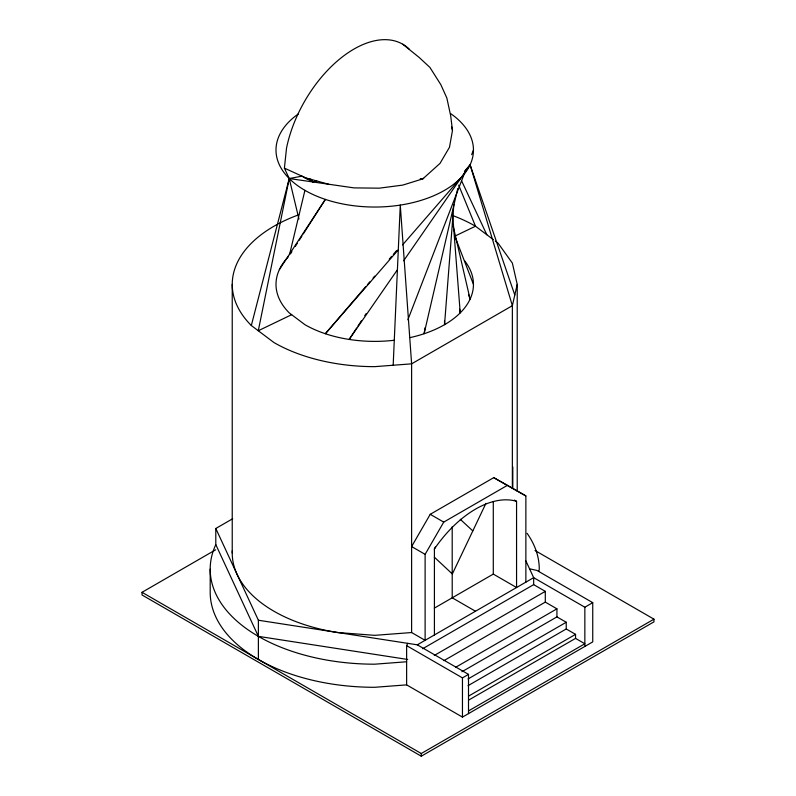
<?xml version="1.0" encoding="UTF-8"?>
<svg xmlns="http://www.w3.org/2000/svg" width="796" height="796" viewBox="0 0 796 796"><rect width="100%" height="100%" fill="white"/><g stroke="black" fill="none" stroke-linecap="round" stroke-linejoin="round"><path stroke-width="1.19" d="M393.174 365.245L400.279 205.089L411.612 363.842L411.612 632.541L425.114 640.332L425.114 554.354L443.73 522.106L507.251 485.431L525.867 495.918L525.867 582.155M453.82 204.532L444.536 324.688L444.536 320.957M298.938 219.049L289.237 178.533L284.401 168.115L286.53 148.096A98.724 56.735 -60.2 0 1 340.439 58.416A98.724 56.735 -60.2 0 1 409.194 49.063M425.134 327.644L424.089 333.743L457.75 188.533M402.776 44.228L419.253 57.521L429.92 67.431L440.825 84.645L446.835 97.978L450.695 115.818L452.476 130.494L449.481 147.27L440.009 163.399L422.825 178.861L402.756 185.1L379.284 188.174L353.991 187.886L289.237 178.533L251.327 325.514L273.973 342.559A142.494 82.267 0 0 0 374.727 366.648L411.612 363.842L512.365 305.674L517.221 284.381L512.365 263.088L498.137 243.248L495.301 241.118M538.753 571.458L539.27 569.19A164.533 94.993 0 0 0 527.101 533.34M289.515 254.69L304.928 190.344M407.87 319.803L465.869 169.667M471.67 154.653L473.451 150.036M529.569 568.832L536.892 570.414L592.741 602.662L592.741 641.894L462.456 717.106L406.627 684.868L406.627 645.646L407.691 643.337M485.938 503.331L452.337 573.966L434.357 557.18M434.308 549.18L435.362 546.991M512.604 488.246L512.604 466.755L512.604 488.246L493.759 477.64L430.228 514.315L411.612 546.553L425.114 554.354M290.57 253.795L291.913 251.695M295.256 246.471L297.266 243.327M299.276 240.193L301.953 236.004M303.286 233.915L325.365 199.398L279.376 269.625M356.648 328.051L349.175 339.434L397.264 269.983M358.011 325.982L361.404 320.808M364.797 315.634L366.16 313.564M403.622 260.79L470.088 164.792L514.793 295.027M365.792 286.55L325.365 333.743L398.488 249.596M367.414 284.66L369.841 281.834M373.075 278.053L374.687 276.162M389.244 259.178L391.662 256.342M393.284 254.461L396.517 250.68M464.426 171.399L470.088 164.792L512.365 305.674L512.365 488.117L525.867 495.918M402.547 244.919L460.227 178.533M328.609 184.244L304.709 177.607L307.475 179.07L310.808 179.18L313.017 181.976L316.738 180.871M420.348 179.01L423.641 178.384M407.691 659.466L258.382 636.362L215.796 544.603L215.796 528.484L232.721 518.713M535.012 550.494L653.964 619.169L653.964 621.855L421.273 756.2L142.036 594.99L142.036 592.304L215.686 549.777M434.317 608.144L493.291 574.095L516.564 587.528L516.564 501.311L514.445 500.097M215.796 528.484L258.382 620.243L417.313 644.83L533.658 577.657L584.851 607.219L592.741 602.662M422.656 648.74L533.658 584.642L545.3 591.358L545.3 602.114L443.899 660.65M434.288 655.456L545.3 591.358M455.531 667.366L556.931 608.831L556.931 616.89L461.929 671.734M406.627 645.646L462.456 677.884L468.506 674.381L468.506 713.614M468.038 678.958L566.235 622.263L566.235 628.979L468.038 685.674M468.804 695.973L575.548 634.352L575.548 638.382L468.804 700.012M468.506 710.928L584.851 643.755L575.548 638.382M142.036 592.304L421.273 753.513L653.964 619.169M291.644 314.689L258.282 330.748L289.237 178.533L301.943 176.155L313.017 181.976M454.546 236.293L475.491 226.213L493.42 239.696M411.612 632.541L374.727 635.337L337.852 632.541A142.494 82.267 0 0 1 232.293 550.703M406.627 661.765L374.727 664.192A164.533 94.993 0 0 1 215.796 544.603M406.627 684.868L374.727 687.296A164.533 94.993 0 0 1 210.194 592.304L210.194 569.19M420.348 178.861L422.825 178.861M284.401 168.115L304.878 177.498M493.759 477.64L507.251 485.431M430.228 514.315L443.73 522.106M545.3 602.114L556.931 608.831M556.931 616.89L566.235 622.263M566.235 628.979L575.548 634.352M475.491 611.248L452.218 597.806L452.198 526.703M417.313 644.83L468.506 674.381M460.267 519.29L472.814 530.922M461.511 180.652L486.814 234.73M525.917 560.971L533.658 577.657L533.658 584.642M458.665 185.13L475.491 226.213A142.494 82.267 0 0 0 453.262 215.736M454.715 235.875L473.451 284.381M468.486 294.44L470.088 299.137L453.262 226.532M451.68 126.942L452.476 130.494M459.6 309.226L460.227 312.878L452.476 212.542M584.851 607.219L584.851 646.442M517.221 284.381L517.221 491.162M493.291 501.43L493.291 574.095M462.456 677.884L462.456 717.106M434.417 634.959L434.417 548.951A95.928 55.382 -60 0 1 516.564 501.311M421.273 753.513L421.273 756.2M258.382 620.243L258.382 659.476M232.233 284.381L232.233 553.071M251.327 325.514A142.494 82.267 0 0 1 298.609 214.84M451.034 113.868A98.724 56.994 0 0 1 442.218 191.637A98.724 56.994 0 0 1 307.236 191.637A98.724 56.994 0 0 1 298.43 113.868M464.456 260.61A98.724 56.994 0 0 1 410.099 337.594M394.319 340.25A98.724 56.994 0 0 1 304.928 324.688L289.237 312.878A98.724 56.994 0 0 1 288.331 256.8"/></g></svg>
